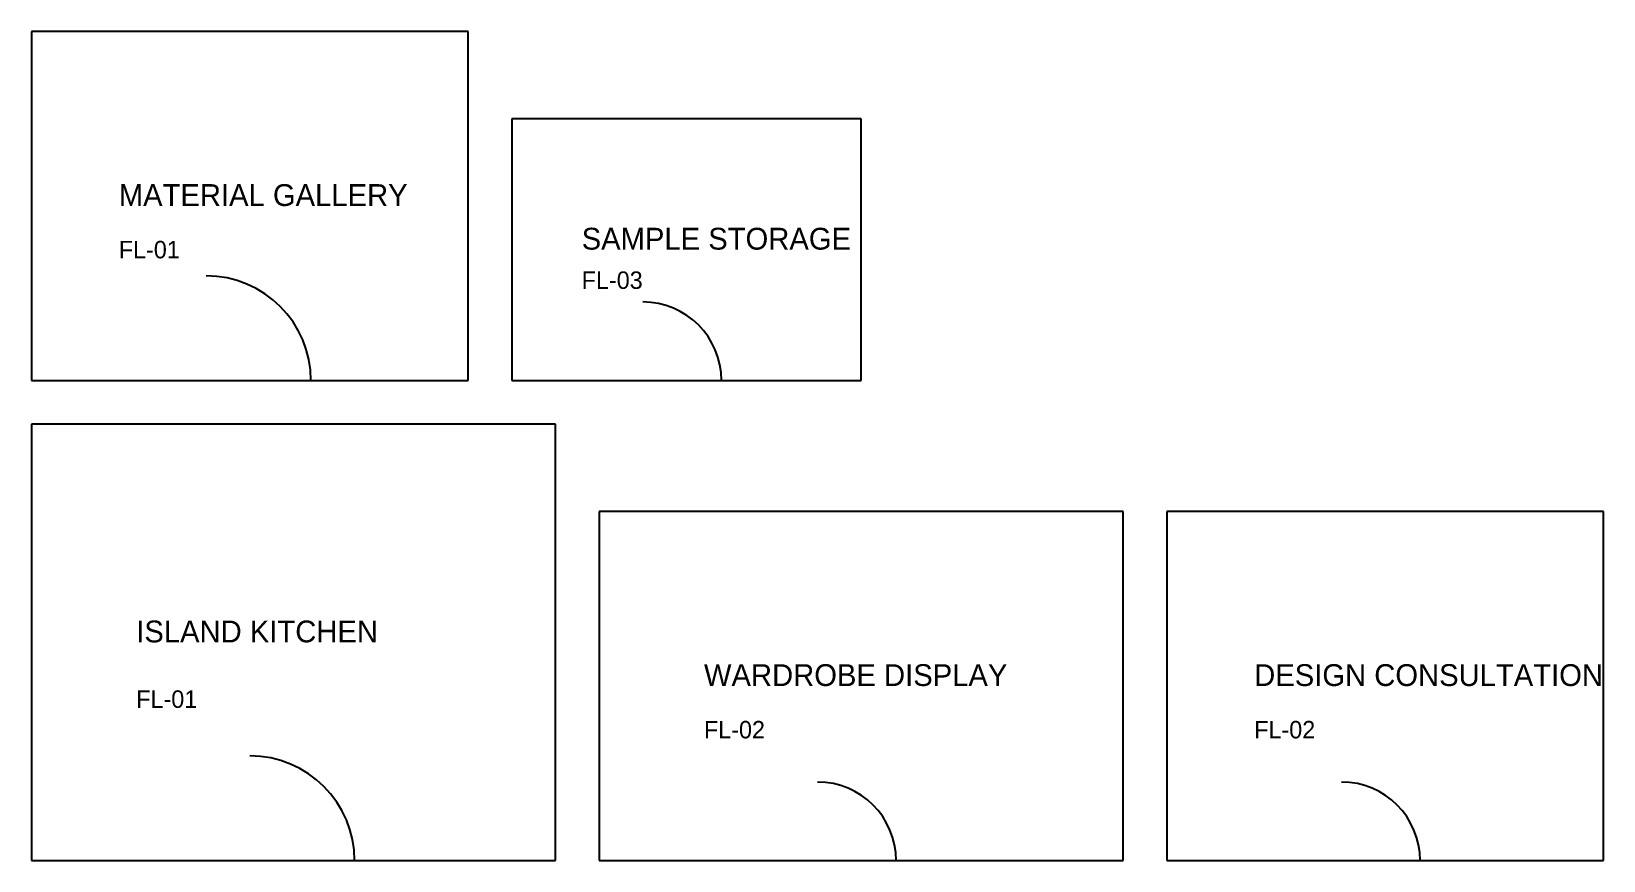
# Model space of a CAD drawing. Header units: millimetres. Extents: x 0 to 18000, y 0 to 9500.
import ezdxf

# ---------------------------------------------------------------- set-up
doc = ezdxf.new("R2010")
doc.units = ezdxf.units.MM

# ---------------------------------------------------------------- blocks, each defined once
blk = doc.blocks.new('GLASS_SLIDING_DOOR_1200')
blk.add_line((0, 0), (1200, 0))
blk.add_arc((0, 0), 1200, 0, 90)
blk = doc.blocks.new('FLUSH_POCKET_DOOR_900')
blk.add_line((0, 0), (900, 0))
blk.add_arc((0, 0), 900, 0, 90)

msp = doc.modelspace()

# ---------------------------------------------------------------- linework, layer by layer
at = {"layer": 'STUDIO_DISPLAY_WALLS'}
for p, q in [((5000, 9500), (0, 9500)), ((0, 9500), (0, 5500)), ((5000, 5500), (5000, 9500)), ((9500, 8500), (5500, 8500)), ((5500, 8500), (5500, 5500)), ((9500, 5500), (9500, 8500)), ((0, 5500), (5000, 5500)), ((5500, 5500), (9500, 5500)), ((6000, 5000), (0, 5000)), ((0, 5000), (0, 0)), ((6000, 0), (6000, 5000)), ((12500, 4000), (6500, 4000)), ((6500, 4000), (6500, 0)), ((12500, 0), (12500, 4000)), ((18000, 4000), (13000, 4000)), ((13000, 4000), (13000, 0)), ((18000, 0), (18000, 4000)), ((0, 0), (6000, 0)), ((6500, 0), (12500, 0)), ((13000, 0), (18000, 0))]:
    msp.add_line(p, q, dxfattribs=at)

# ---------------------------------------------------------------- block references
at = {"layer": 'STUDIO_SLIDING_DOORS'}
for name, p in [('GLASS_SLIDING_DOOR_1200', (2000, 5500)), ('FLUSH_POCKET_DOOR_900', (7000, 5500)), ('GLASS_SLIDING_DOOR_1200', (2500, 0)), ('FLUSH_POCKET_DOOR_900', (9000, 0)), ('FLUSH_POCKET_DOOR_900', (15000, 0))]:
    msp.add_blockref(name, p, dxfattribs=at)

# ---------------------------------------------------------------- texts
at = {"layer": 'PORCELAIN_TILES_SPEC'}
for s, p in [('FL-01', (1000, 6900)), ('FL-03', (6300, 6550)), ('FL-01', (1200, 1750)), ('FL-02', (7700, 1400)), ('FL-02', (14000, 1400))]:
    msp.add_text(s, height=200, dxfattribs=at).set_placement(p)
at = {"layer": 'STUDIO_TEXT'}
for s, p in [('MATERIAL GALLERY', (1000, 7500)), ('SAMPLE STORAGE', (6300, 7000)), ('ISLAND KITCHEN', (1200, 2500)), ('WARDROBE DISPLAY', (7700, 2000)), ('DESIGN CONSULTATION', (14000, 2000))]:
    msp.add_text(s, height=250, dxfattribs=at).set_placement(p)

doc.saveas('drawing.dxf')
